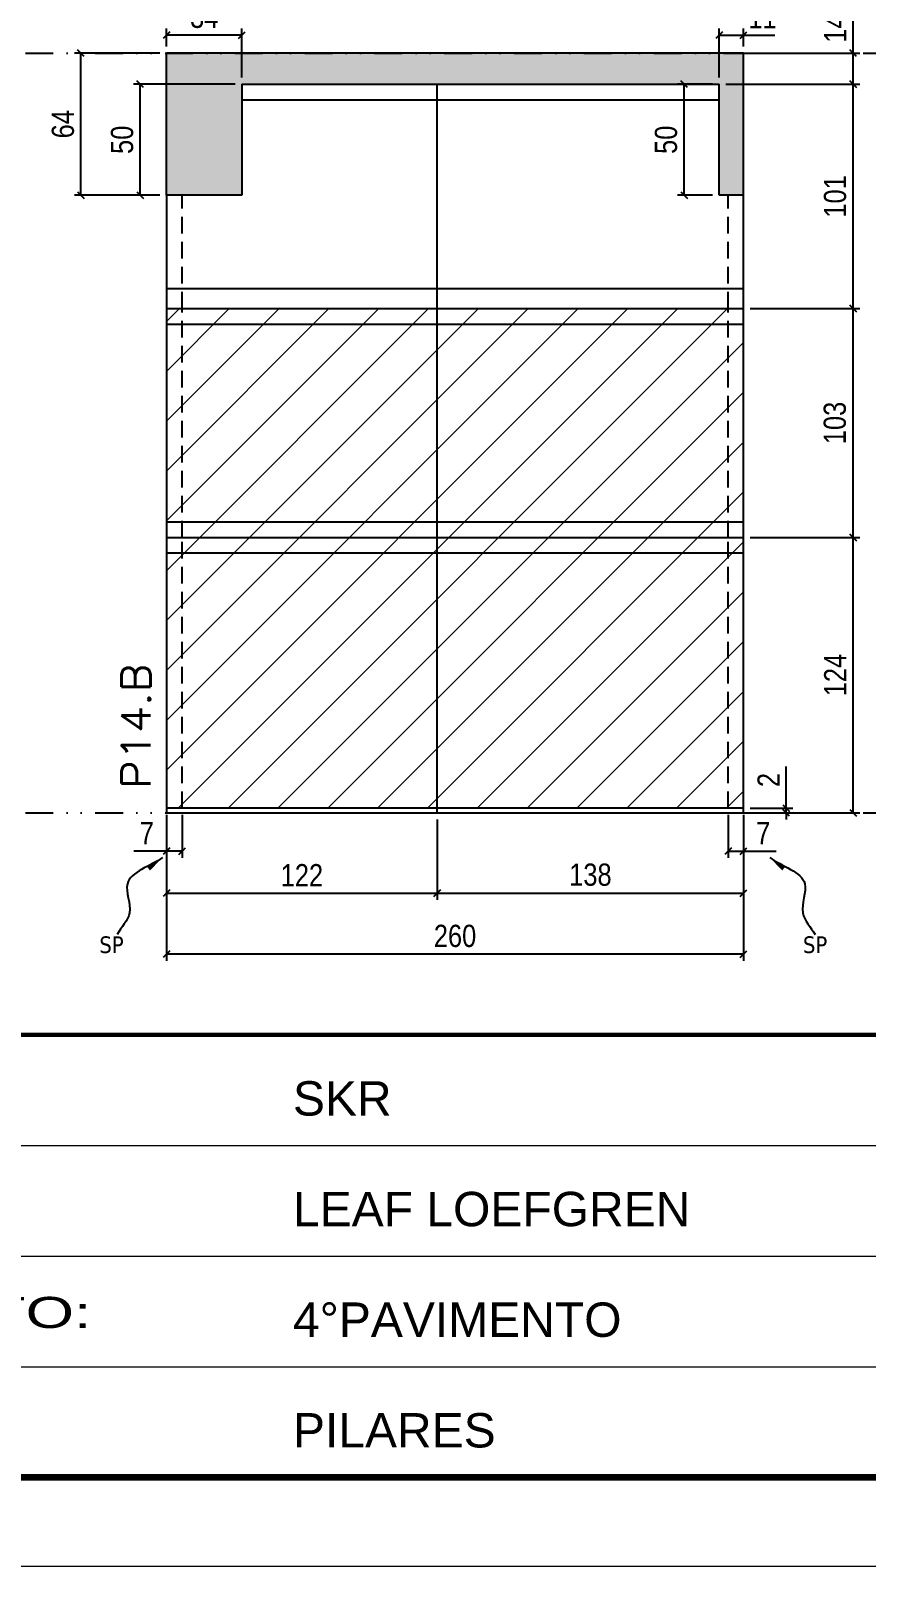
# Model space of a CAD drawing. Extents: x 14400 to 27878, y -21631 to 6985.
# Drawn here: x 19763 to 20139, y 3638 to 4329 of the extents above; entities that cross this region are included whole.
import ezdxf

# ---------------------------------------------------------------- set-up
doc = ezdxf.new("R2010")
doc.units = 0
for name, pattern in [('CONTINUO', [0]), ('DASHED', [0.75, 0.5, -0.25]), ('DIVIDE2', [0.625, 0.25, -0.125, 0, -0.125, 0, -0.125]), ('HIDDEN', [0.375, 0.25, -0.125])]:
    doc.linetypes.add(name, pattern=pattern)
for name, color, linetype in [('COTA', 241, 'Continuous'), ('Nível', 160, 'Continuous'), ('Painéis', 200, 'Continuous'), ('SARR_2.2x7', 40, 'Continuous'), ('Sarrafo de Pressão', 42, 'HIDDEN'), ('texto', 7, 'Continuous')]:
    doc.layers.add(name, color=color, linetype=linetype)
for name, color, linetype, lineweight in [('Folhas', 255, 'Continuous', 9), ('Hachura', 251, 'Continuous', 9), ('SARRAFO DE PRESSAO', 251, 'DASHED', 9), ('Texto Seção', 7, 'Continuous', 15)]:
    doc.layers.add(name, color=color, linetype=linetype, lineweight=lineweight)
doc.styles.add('ARIAL', font='arial.ttf')
doc.styles.add('COTA TECNICA', font='techl___.ttf', dxfattribs={"height": 10})
doc.styles.add('COTA TECNICA-50', font='techl___.ttf', dxfattribs={"height": 10})
doc.styles.add('REGUA-120', font='ROMANS.shx', dxfattribs={"height": 15})
doc.styles.get("Standard").update_dxf_attribs({"font": 'arial.ttf'})
doc.styles.add('Tecnologia', font='')
doc.styles.get('Tecnologia').set_extended_font_data('Forgotten Futurist')
doc.dimstyles.new('COTA PAINEL-50', dxfattribs={"dimtxt": 10, "dimasz": 3, "dimexe": 3, "dimexo": 3, "dimgap": 3, "dimtad": 1, "dimdec": 1, "dimzin": 12, "dimdsep": 46, "dimtxsty": 'COTA TECNICA-50', "dimblk1": 'OBLIQUE', "dimblk2": 'OBLIQUE', "dimsah": 1, "dimcen": 0.9, "dimclrd": 4, "dimclre": 4, "dimclrt": 240, "dimadec": 1, "dimazin": 3, "dimtfac": 1, "dimtdec": 1, "dimtmove": 0, "dimatfit": 3, "dimfxl": 1, "dimtolj": 1, "dimtzin": 12, "dimarcsym": 0})
doc.dimstyles.new('PAINEL', dxfattribs={"dimtxt": 10, "dimasz": 3, "dimexe": 3, "dimexo": 3, "dimgap": 3, "dimtad": 1, "dimdec": 1, "dimzin": 12, "dimdsep": 46, "dimtxsty": 'COTA TECNICA', "dimblk1": 'OBLIQUE', "dimblk2": 'OBLIQUE', "dimsah": 1, "dimcen": 0.9, "dimclrd": 4, "dimclre": 4, "dimclrt": 240, "dimadec": 1, "dimazin": 3, "dimtfac": 1, "dimtdec": 1, "dimtmove": 0, "dimatfit": 3, "dimfxl": 1, "dimtolj": 1, "dimtzin": 12, "dimarcsym": 0})
doc.dimstyles.get("Standard").update_dxf_attribs({"dimtxt": 0.18, "dimasz": 0.18, "dimexe": 0.18, "dimexo": 0.0625, "dimgap": 0.09, "dimtad": 0, "dimtih": 1, "dimtoh": 1, "dimdec": 4, "dimzin": 0, "dimdsep": 46, "dimtxsty": 'Standard', "dimcen": 0.09, "dimadec": 0, "dimazin": 0, "dimtfac": 1, "dimtdec": 4, "dimtofl": 0, "dimtmove": 0, "dimatfit": 3, "dimfxl": 1, "dimtolj": 1, "dimtzin": 0, "dimarcsym": 0})

# ---------------------------------------------------------------- blocks, each defined once
blk = doc.blocks.new('9999999999')
at = {"color": 30, "linetype": 'CONTINUO'}
for p, q in [((98564.56, 34379.64), (99583.98, 34379.64)), ((98564.56, 34329.83), (99487.98, 34329.83)), ((98564.56, 34280.02), (99487.98, 34280.02))]:
    blk.add_line(p, q, dxfattribs=at)
at = {"color": 30, "linetype": 'CONTINUO', "const_width": 2}
blk.add_lwpolyline([(99583.98, 34230.21), (99583.98, 34414.45, 0.414214), (99568.98, 34429.45), (98228.98, 34429.45, 0.414214), (98213.98, 34414.45), (98213.98, 34245.21, 0.414214), (98228.98, 34230.21), (99583.98, 34230.21)], format="xyb", dxfattribs=at)
at = {"layer": 'Folhas'}
blk.add_lwpolyline([(98138.98, 34190.21), (99623.98, 34190.21), (99623.98, 35240.21), (98138.98, 35240.21)], close=True, dxfattribs=at)
at = {"layer": 'Folhas', "color": 30, "const_width": 3}
blk.add_lwpolyline([(98213.98, 34230.21), (99583.98, 34230.21), (99583.98, 35200.21), (98213.98, 35200.21)], close=True, dxfattribs=at)
at = {"color": 7, "linetype": 'Continuous', "ltscale": 5, "style": 'ARIAL'}
for s, height, p in [('SKR', 15.483, (98837.68, 34393.13)), ('LEAF LOEFGREN', 15.4829, (98837.68, 34343.32)), ('4°PAVIMENTO', 15.4829, (98837.68, 34293.51)), ('PILARES', 15.483, (98837.68, 34243.7))]:
    blk.add_text(s, height=height, dxfattribs=at).set_placement(p)
at = {"layer": 'Folhas', "color": 7, "style": 'Tecnologia', "width": 1.5}
blk.add_text('PAVIMENTO:', height=14, dxfattribs=at).set_placement((98573.65, 34297.5))
blk = doc.blocks.new('_Oblique')
at = {"color": 0, "linetype": 'ByBlock', "lineweight": -2}
blk.add_line((-0.5, -0.5), (0.5, 0.5), dxfattribs=at)
blk = doc.blocks.new('*D2300')
at = {"layer": 'COTA', "color": 4, "lineweight": -2, "transparency": 16777216}
for p, q in [((19823.7, 3975.86), (19823.7, 3910.24)), ((20083.7, 3975.86), (20083.7, 3910.24)), ((20083.7, 3913.24), (19823.7, 3913.24))]:
    blk.add_line(p, q, dxfattribs=at)
at = {"layer": 'Defpoints', "color": 0, "transparency": 16777216}
for p in [(19823.7, 3978.86), (20083.7, 3978.86), (19823.7, 3913.24)]:
    blk.add_point(p, dxfattribs=at)
at = {"layer": 'COTA', "color": 4, "lineweight": -2, "transparency": 16777216, "xscale": 3, "yscale": 3, "zscale": 3, "rotation": 180}
blk.add_blockref('_Oblique', (19823.7, 3913.24), dxfattribs=at)
at = {"layer": 'COTA', "color": 4, "lineweight": -2, "transparency": 16777216, "xscale": 3, "yscale": 3, "zscale": 3}
blk.add_blockref('_Oblique', (20083.7, 3913.24), dxfattribs=at)
at = {"layer": 'COTA', "color": 240, "transparency": 16777216, "insert": (19953.7, 3921.35), "char_height": 10, "attachment_point": 5, "style": 'COTA TECNICA'}
blk.add_mtext('\\A1;260', dxfattribs=at)
blk = doc.blocks.new('*D2301')
at = {"layer": 'COTA', "color": 4, "lineweight": -2, "transparency": 16777216}
for p, q in [((20076.7, 3975.86), (20076.7, 3956.62)), ((20083.7, 3973.86), (20083.7, 3956.62)), ((20076.7, 3959.62), (20083.7, 3959.62)), ((20083.7, 3959.62), (20098.43, 3959.62))]:
    blk.add_line(p, q, dxfattribs=at)
at = {"layer": 'Defpoints', "color": 0, "transparency": 16777216}
for p in [(20076.7, 3978.86), (20083.7, 3976.86), (20083.7, 3959.62)]:
    blk.add_point(p, dxfattribs=at)
at = {"layer": 'COTA', "color": 4, "lineweight": -2, "transparency": 16777216, "xscale": 3, "yscale": 3, "zscale": 3, "rotation": 180}
blk.add_blockref('_Oblique', (20076.7, 3959.62), dxfattribs=at)
at = {"layer": 'COTA', "color": 4, "lineweight": -2, "transparency": 16777216, "xscale": 3, "yscale": 3, "zscale": 3}
blk.add_blockref('_Oblique', (20083.7, 3959.62), dxfattribs=at)
at = {"layer": 'COTA', "color": 240, "transparency": 16777216, "insert": (20092.56, 3967.69), "char_height": 10, "attachment_point": 5, "style": 'COTA TECNICA-50'}
blk.add_mtext('\\A1;7', dxfattribs=at)
blk = doc.blocks.new('*D2302')
at = {"layer": 'COTA', "color": 4, "lineweight": -2, "transparency": 16777216}
for p, q in [((19830.7, 3975.86), (19830.7, 3956.62)), ((19823.7, 3973.86), (19823.7, 3956.62)), ((19823.7, 3959.62), (19808.97, 3959.62)), ((19830.7, 3959.62), (19823.7, 3959.62))]:
    blk.add_line(p, q, dxfattribs=at)
at = {"layer": 'Defpoints', "color": 0, "transparency": 16777216}
for p in [(19823.7, 3976.86), (19830.7, 3978.86), (19823.7, 3959.62)]:
    blk.add_point(p, dxfattribs=at)
at = {"layer": 'COTA', "color": 4, "lineweight": -2, "transparency": 16777216, "xscale": 3, "yscale": 3, "zscale": 3, "rotation": 180}
blk.add_blockref('_Oblique', (19823.7, 3959.62), dxfattribs=at)
at = {"layer": 'COTA', "color": 4, "lineweight": -2, "transparency": 16777216, "xscale": 3, "yscale": 3, "zscale": 3}
blk.add_blockref('_Oblique', (19830.7, 3959.62), dxfattribs=at)
at = {"layer": 'COTA', "color": 240, "transparency": 16777216, "insert": (19814.83, 3967.69), "char_height": 10, "attachment_point": 5, "style": 'COTA TECNICA-50'}
blk.add_mtext('\\A1;7', dxfattribs=at)
blk = doc.blocks.new('*D2303')
at = {"layer": 'COTA', "color": 4, "lineweight": -2, "transparency": 16777216}
for p, q in [((20102.96, 3978.86), (20102.96, 3997.66)), ((20086.7, 3978.86), (20105.96, 3978.86)), ((20086.7, 3976.86), (20105.96, 3976.86)), ((20102.96, 3976.86), (20102.96, 3978.86)), ((20102.96, 3976.86), (20102.96, 3973.86))]:
    blk.add_line(p, q, dxfattribs=at)
at = {"layer": 'Defpoints', "color": 0, "transparency": 16777216}
for p in [(20083.7, 3978.86), (20083.7, 3976.86), (20102.96, 3976.86)]:
    blk.add_point(p, dxfattribs=at)
at = {"layer": 'COTA', "color": 4, "lineweight": -2, "transparency": 16777216, "xscale": 3, "yscale": 3, "zscale": 3}
for p, rotation in [((20102.96, 3978.86), 270), ((20102.96, 3976.86), 90)]:
    blk.add_blockref('_Oblique', p, dxfattribs=dict(at, rotation=rotation))
at = {"layer": 'COTA', "color": 240, "transparency": 16777216, "insert": (20094.96, 3991.61), "char_height": 10, "attachment_point": 5, "rotation": 90, "style": 'COTA TECNICA-50'}
blk.add_mtext('\\A1;2', dxfattribs=at)
blk = doc.blocks.new('*D2304')
at = {"layer": 'COTA', "color": 4, "lineweight": -2, "transparency": 16777216}
for p, q in [((20133.06, 4318.86), (20133.06, 4337.98)), ((20086.7, 4318.86), (20136.06, 4318.86)), ((20133.06, 4304.86), (20133.06, 4318.86)), ((20075.7, 4304.86), (20136.06, 4304.86))]:
    blk.add_line(p, q, dxfattribs=at)
at = {"layer": 'Defpoints', "color": 0, "transparency": 16777216}
for p in [(20083.7, 4318.86), (20133.06, 4318.86), (20072.7, 4304.86)]:
    blk.add_point(p, dxfattribs=at)
at = {"layer": 'COTA', "color": 4, "lineweight": -2, "transparency": 16777216, "xscale": 3, "yscale": 3, "zscale": 3}
for p, rotation in [((20133.06, 4318.86), 90), ((20133.06, 4304.86), 270)]:
    blk.add_blockref('_Oblique', p, dxfattribs=dict(at, rotation=rotation))
at = {"layer": 'COTA', "color": 240, "transparency": 16777216, "insert": (20124.99, 4329.92), "char_height": 10, "attachment_point": 5, "rotation": 90, "style": 'COTA TECNICA-50'}
blk.add_mtext('\\A1;14', dxfattribs=at)
blk = doc.blocks.new('*D2305')
at = {"layer": 'COTA', "color": 4, "lineweight": -2, "transparency": 16777216}
for p, q in [((20086.7, 4203.86), (20136.06, 4203.86)), ((20133.06, 4100.86), (20133.06, 4203.86)), ((20086.7, 4100.86), (20136.06, 4100.86))]:
    blk.add_line(p, q, dxfattribs=at)
at = {"layer": 'Defpoints', "color": 0, "transparency": 16777216}
for p in [(20083.7, 4203.86), (20133.06, 4203.86), (20083.7, 4100.86)]:
    blk.add_point(p, dxfattribs=at)
at = {"layer": 'COTA', "color": 4, "lineweight": -2, "transparency": 16777216, "xscale": 3, "yscale": 3, "zscale": 3}
for p, rotation in [((20133.06, 4203.86), 90), ((20133.06, 4100.86), 270)]:
    blk.add_blockref('_Oblique', p, dxfattribs=dict(at, rotation=rotation))
at = {"layer": 'COTA', "color": 240, "transparency": 16777216, "insert": (20124.85, 4152.36), "char_height": 10, "attachment_point": 5, "rotation": 90, "style": 'COTA TECNICA-50'}
blk.add_mtext('\\A1;103', dxfattribs=at)
blk = doc.blocks.new('*D2306')
at = {"layer": 'COTA', "color": 4, "linetype": 'ByBlock', "lineweight": -2, "transparency": 16777216}
for p, q in [((20086.7, 4100.86), (20136.06, 4100.86)), ((20133.06, 3976.86), (20133.06, 4100.86)), ((20086.7, 3976.86), (20136.06, 3976.86))]:
    blk.add_line(p, q, dxfattribs=at)
at = {"layer": 'Defpoints', "color": 0, "linetype": 'ByBlock', "transparency": 16777216}
for p in [(20083.7, 4100.86), (20133.06, 4100.86), (20083.7, 3976.86)]:
    blk.add_point(p, dxfattribs=at)
at = {"layer": 'COTA', "color": 4, "linetype": 'ByBlock', "lineweight": -2, "transparency": 16777216, "xscale": 3, "yscale": 3, "zscale": 3}
for p, rotation in [((20133.06, 4100.86), 90), ((20133.06, 3976.86), 270)]:
    blk.add_blockref('_Oblique', p, dxfattribs=dict(at, rotation=rotation))
at = {"layer": 'COTA', "color": 240, "linetype": 'ByBlock', "transparency": 16777216, "insert": (20124.99, 4038.86), "char_height": 10, "attachment_point": 5, "rotation": 90, "style": 'COTA TECNICA'}
blk.add_mtext('\\A1;124', dxfattribs=at)
blk = doc.blocks.new('*D2307')
at = {"layer": 'COTA', "color": 4, "linetype": 'ByBlock', "lineweight": -2, "transparency": 16777216}
for p, q in [((20086.7, 4100.86), (20136.06, 4100.86)), ((20133.06, 3976.86), (20133.06, 4100.86)), ((20086.7, 3976.86), (20136.06, 3976.86))]:
    blk.add_line(p, q, dxfattribs=at)
at = {"layer": 'Defpoints', "color": 0, "linetype": 'ByBlock', "transparency": 16777216}
for p in [(20083.7, 4100.86), (20133.06, 4100.86), (20083.7, 3976.86)]:
    blk.add_point(p, dxfattribs=at)
at = {"layer": 'COTA', "color": 4, "linetype": 'ByBlock', "lineweight": -2, "transparency": 16777216, "xscale": 3, "yscale": 3, "zscale": 3}
for p, rotation in [((20133.06, 4100.86), 90), ((20133.06, 3976.86), 270)]:
    blk.add_blockref('_Oblique', p, dxfattribs=dict(at, rotation=rotation))
at = {"layer": 'COTA', "color": 240, "linetype": 'ByBlock', "transparency": 16777216, "insert": (20124.99, 4038.86), "char_height": 10, "attachment_point": 5, "rotation": 90, "style": 'COTA TECNICA'}
blk.add_mtext('\\A1;124', dxfattribs=at)
blk = doc.blocks.new('*D2308')
at = {"layer": 'COTA', "color": 4, "lineweight": -2, "transparency": 16777216}
for p, q in [((19945.7, 3973.86), (19945.7, 3937.68)), ((20083.7, 3973.86), (20083.7, 3937.68)), ((19945.7, 3940.68), (20083.7, 3940.68))]:
    blk.add_line(p, q, dxfattribs=at)
at = {"layer": 'Defpoints', "color": 0, "transparency": 16777216}
for p in [(19945.7, 3976.86), (20083.7, 3976.86), (20083.7, 3940.68)]:
    blk.add_point(p, dxfattribs=at)
at = {"layer": 'COTA', "color": 4, "lineweight": -2, "transparency": 16777216, "xscale": 3, "yscale": 3, "zscale": 3, "rotation": 180}
blk.add_blockref('_Oblique', (19945.7, 3940.68), dxfattribs=at)
at = {"layer": 'COTA', "color": 4, "lineweight": -2, "transparency": 16777216, "xscale": 3, "yscale": 3, "zscale": 3}
blk.add_blockref('_Oblique', (20083.7, 3940.68), dxfattribs=at)
at = {"layer": 'COTA', "color": 240, "transparency": 16777216, "insert": (20014.7, 3948.92), "char_height": 10, "attachment_point": 5, "style": 'COTA TECNICA'}
blk.add_mtext('\\A1;138', dxfattribs=at)
blk = doc.blocks.new('*D2309')
at = {"layer": 'COTA', "color": 4, "lineweight": -2, "transparency": 16777216}
for p, q in [((19823.7, 3973.86), (19823.7, 3937.68)), ((19945.7, 3973.86), (19945.7, 3937.68)), ((19823.7, 3940.68), (19945.7, 3940.68))]:
    blk.add_line(p, q, dxfattribs=at)
at = {"layer": 'Defpoints', "color": 0, "transparency": 16777216}
for p in [(19823.7, 3976.86), (19945.7, 3976.86), (19945.7, 3940.68)]:
    blk.add_point(p, dxfattribs=at)
at = {"layer": 'COTA', "color": 4, "lineweight": -2, "transparency": 16777216, "xscale": 3, "yscale": 3, "zscale": 3, "rotation": 180}
blk.add_blockref('_Oblique', (19823.7, 3940.68), dxfattribs=at)
at = {"layer": 'COTA', "color": 4, "lineweight": -2, "transparency": 16777216, "xscale": 3, "yscale": 3, "zscale": 3}
blk.add_blockref('_Oblique', (19945.7, 3940.68), dxfattribs=at)
at = {"layer": 'COTA', "color": 240, "transparency": 16777216, "insert": (19884.7, 3948.74), "char_height": 10, "attachment_point": 5, "style": 'COTA TECNICA'}
blk.add_mtext('\\A1;122', dxfattribs=at)
blk = doc.blocks.new('*D2310')
at = {"layer": 'COTA', "color": 4, "lineweight": -2, "transparency": 16777216}
for p, q in [((20075.7, 4304.86), (20136.06, 4304.86)), ((20133.06, 4203.86), (20133.06, 4304.86)), ((20086.7, 4203.86), (20136.06, 4203.86))]:
    blk.add_line(p, q, dxfattribs=at)
at = {"layer": 'Defpoints', "color": 0, "transparency": 16777216}
for p in [(20072.7, 4304.86), (20133.06, 4304.86), (20083.7, 4203.86)]:
    blk.add_point(p, dxfattribs=at)
at = {"layer": 'COTA', "color": 4, "lineweight": -2, "transparency": 16777216, "xscale": 3, "yscale": 3, "zscale": 3}
for p, rotation in [((20133.06, 4304.86), 90), ((20133.06, 4203.86), 270)]:
    blk.add_blockref('_Oblique', p, dxfattribs=dict(at, rotation=rotation))
at = {"layer": 'COTA', "color": 240, "transparency": 16777216, "insert": (20124.96, 4254.36), "char_height": 10, "attachment_point": 5, "rotation": 90, "style": 'COTA TECNICA'}
blk.add_mtext('\\A1;101', dxfattribs=at)
blk = doc.blocks.new('*D2311')
at = {"layer": 'COTA', "color": 4, "lineweight": -2, "transparency": 16777216}
for p, q in [((19823.7, 4321.86), (19823.7, 4329.94)), ((19857.7, 4307.86), (19857.7, 4329.94)), ((19857.7, 4326.94), (19823.7, 4326.94))]:
    blk.add_line(p, q, dxfattribs=at)
at = {"layer": 'Defpoints', "color": 0, "transparency": 16777216}
for p in [(19823.7, 4326.94), (19823.7, 4318.86), (19857.7, 4304.86)]:
    blk.add_point(p, dxfattribs=at)
at = {"layer": 'COTA', "color": 4, "lineweight": -2, "transparency": 16777216, "xscale": 3, "yscale": 3, "zscale": 3, "rotation": 180}
blk.add_blockref('_Oblique', (19823.7, 4326.94), dxfattribs=at)
at = {"layer": 'COTA', "color": 4, "lineweight": -2, "transparency": 16777216, "xscale": 3, "yscale": 3, "zscale": 3}
blk.add_blockref('_Oblique', (19857.7, 4326.94), dxfattribs=at)
at = {"layer": 'COTA', "color": 240, "transparency": 16777216, "insert": (19840.7, 4335.16), "char_height": 10, "attachment_point": 5, "style": 'COTA TECNICA'}
blk.add_mtext('\\A1;34', dxfattribs=at)
blk = doc.blocks.new('*D2312')
at = {"layer": 'COTA', "color": 4, "lineweight": -2, "transparency": 16777216}
for p, q in [((20072.7, 4307.86), (20072.7, 4329.94)), ((20083.7, 4321.86), (20083.7, 4329.94)), ((20072.7, 4326.94), (20083.7, 4326.94)), ((20083.7, 4326.94), (20097.79, 4326.94))]:
    blk.add_line(p, q, dxfattribs=at)
at = {"layer": 'Defpoints', "color": 0, "transparency": 16777216}
for p in [(20083.7, 4326.94), (20083.7, 4318.86), (20072.7, 4304.86)]:
    blk.add_point(p, dxfattribs=at)
at = {"layer": 'COTA', "color": 4, "lineweight": -2, "transparency": 16777216, "xscale": 3, "yscale": 3, "zscale": 3, "rotation": 180}
blk.add_blockref('_Oblique', (20072.7, 4326.94), dxfattribs=at)
at = {"layer": 'COTA', "color": 4, "lineweight": -2, "transparency": 16777216, "xscale": 3, "yscale": 3, "zscale": 3}
blk.add_blockref('_Oblique', (20083.7, 4326.94), dxfattribs=at)
at = {"layer": 'COTA', "color": 240, "transparency": 16777216, "insert": (20092.24, 4335), "char_height": 10, "attachment_point": 5, "style": 'COTA TECNICA'}
blk.add_mtext('\\A1;11', dxfattribs=at)
blk = doc.blocks.new('*D2313')
at = {"layer": 'COTA', "color": 4, "lineweight": -2, "transparency": 16777216}
for p, q in [((19854.7, 4304.86), (19808.84, 4304.86)), ((19811.84, 4254.86), (19811.84, 4304.86)), ((19820.7, 4254.86), (19808.84, 4254.86))]:
    blk.add_line(p, q, dxfattribs=at)
at = {"layer": 'Defpoints', "color": 0, "transparency": 16777216}
for p in [(19811.84, 4304.86), (19857.7, 4304.86), (19823.7, 4254.86)]:
    blk.add_point(p, dxfattribs=at)
at = {"layer": 'COTA', "color": 4, "lineweight": -2, "transparency": 16777216, "xscale": 3, "yscale": 3, "zscale": 3}
for p, rotation in [((19811.84, 4304.86), 90), ((19811.84, 4254.86), 270)]:
    blk.add_blockref('_Oblique', p, dxfattribs=dict(at, rotation=rotation))
at = {"layer": 'COTA', "color": 240, "transparency": 16777216, "insert": (19803.73, 4279.86), "char_height": 10, "attachment_point": 5, "rotation": 90, "style": 'COTA TECNICA'}
blk.add_mtext('\\A1;50', dxfattribs=at)
blk = doc.blocks.new('*D2314')
at = {"layer": 'COTA', "color": 4, "lineweight": -2, "transparency": 16777216}
for p, q in [((20069.7, 4304.86), (20053.9, 4304.86)), ((20056.9, 4254.86), (20056.9, 4304.86)), ((20069.7, 4254.86), (20053.9, 4254.86))]:
    blk.add_line(p, q, dxfattribs=at)
at = {"layer": 'Defpoints', "color": 0, "transparency": 16777216}
for p in [(20056.9, 4304.86), (20072.7, 4304.86), (20072.7, 4254.86)]:
    blk.add_point(p, dxfattribs=at)
at = {"layer": 'COTA', "color": 4, "lineweight": -2, "transparency": 16777216, "xscale": 3, "yscale": 3, "zscale": 3}
for p, rotation in [((20056.9, 4304.86), 90), ((20056.9, 4254.86), 270)]:
    blk.add_blockref('_Oblique', p, dxfattribs=dict(at, rotation=rotation))
at = {"layer": 'COTA', "color": 240, "transparency": 16777216, "insert": (20048.79, 4279.86), "char_height": 10, "attachment_point": 5, "rotation": 90, "style": 'COTA TECNICA'}
blk.add_mtext('\\A1;50', dxfattribs=at)
blk = doc.blocks.new('*D4416')
at = {"layer": 'COTA', "color": 4, "lineweight": -2, "transparency": 16777216}
for p, q in [((19820.7, 4318.86), (19782.17, 4318.86)), ((19785.17, 4254.86), (19785.17, 4318.86)), ((19820.7, 4254.86), (19782.17, 4254.86))]:
    blk.add_line(p, q, dxfattribs=at)
at = {"layer": 'Defpoints', "color": 0, "transparency": 16777216}
for p in [(19785.17, 4318.86), (19823.7, 4318.86), (19823.7, 4254.86)]:
    blk.add_point(p, dxfattribs=at)
at = {"layer": 'COTA', "color": 4, "lineweight": -2, "transparency": 16777216, "xscale": 3, "yscale": 3, "zscale": 3}
for p, rotation in [((19785.17, 4318.86), 90), ((19785.17, 4254.86), 270)]:
    blk.add_blockref('_Oblique', p, dxfattribs=dict(at, rotation=rotation))
at = {"layer": 'COTA', "color": 240, "transparency": 16777216, "insert": (19777.07, 4286.86), "char_height": 10, "attachment_point": 5, "rotation": 90, "style": 'COTA TECNICA'}
blk.add_mtext('\\A1;64', dxfattribs=at)

msp = doc.modelspace()

# ---------------------------------------------------------------- hatches: boundary and pattern name
at = {"layer": 'COTA'}
h = msp.add_hatch(dxfattribs=at)
h.set_pattern_fill('AR-CONC', color=256, scale=0.03)
h.set_pattern_definition([(50, (451.1795, 0), (5.4655401, -0.4781726), [0.5715, -6.2865]), (355, (451.1795, 0), (-1.0573026, 5.7317054), [0.4572, -5.0292175]), (100.451445, (451.635, -0.04), (4.4082374, 5.2535326), [0.4857003, -5.3427073]), (46.1842, (451.1795, 1.524), (8.1323712, -1.2612698), [0.85725, -9.42975]), (96.635558, (451.857, 1.419), (7.122124, 7.4227837), [0.7285507, -8.0140682]), (351.18415, (451.1795, 1.524), (7.122124, 7.4227837), [0.685799, -7.543792]), (21, (451.9415, 1.143), (4.5484317, -3.0679559), [0.5715, -6.2865]), (326, (451.9415, 1.143), (1.8540609, 5.525639), [0.4572, -5.0292]), (71.451445, (452.3205, 0.8873), (6.4024926, 2.457683), [0.4857003, -5.3426981]), (37.5, (451.1795, 0), (0.0926581, 2.53665117), [0, -4.96824, 0, -5.1054, 0, -5.04825]), (7.5, (451.1795, 0), (2.00458988, 3.00541724), [0, -2.91084, 0, -4.85394, 0, -1.92405]), (327.5, (449.4802, 0), (4.06771786, -0.17186232), [0, -1.905, 0, -5.9436, 0, -7.8867]), (317.5, (448.7182, 0), (4.44387544, 0.7627947), [0, -2.4765, 0, -3.94716, 0, -5.6007])])
h.paths.add_polyline_path([(20072.7, 4254.86), (20083.7, 4254.86), (20083.7, 4318.86), (19823.7, 4318.86), (19823.7, 4254.86), (19857.7, 4254.86), (19857.7, 4304.86), (20072.7, 4304.86)])
at = {"layer": 'Hachura'}
h = msp.add_hatch(dxfattribs=at)
h.set_pattern_fill('ANSI31', color=256, scale=5)
h.paths.add_polyline_path([(19372.52, 4203.86), (19372.52, 4100.86), (19494.52, 4100.86), (19494.52, 4203.86)])
h.paths.add_polyline_path([(19494.52, 4100.86), (19372.52, 4100.86), (19372.52, 3978.86), (19494.52, 3978.86)])
h.paths.add_polyline_path([(19494.52, 4100.86), (19494.52, 3978.86), (19632.52, 3978.86), (19632.52, 4100.86)])
h.paths.add_polyline_path([(19632.52, 4100.86), (19632.52, 4203.86), (19494.52, 4203.86), (19494.52, 4100.86)])
h.paths.add_polyline_path([(19823.7, 4203.86), (19823.7, 4100.86), (19945.7, 4100.86), (19945.7, 4203.86)])
h.paths.add_polyline_path([(20083.7, 4100.86), (20083.7, 4203.86), (19945.7, 4203.86), (19945.7, 4100.86)])
h.paths.add_polyline_path([(19945.7, 4100.86), (19945.7, 3978.86), (20083.7, 3978.86), (20083.7, 4100.86)])
h.paths.add_polyline_path([(19823.7, 3978.86), (19945.7, 3978.86), (19945.7, 4100.86), (19823.7, 4100.86)])
h.paths.add_polyline_path([(20275.46, 3978.86), (20294.46, 3978.86), (20294.46, 4102.86), (20275.46, 4102.86)])
h.paths.add_polyline_path([(20275.46, 4102.86), (20294.46, 4102.86), (20294.46, 4219.86), (20275.46, 4219.86)])
h.paths.add_polyline_path([(20460.69, 4102.86), (20479.69, 4102.86), (20479.69, 4254.86), (20460.69, 4254.86)])
h.paths.add_polyline_path([(20460.69, 3978.86), (20479.69, 3978.86), (20479.69, 4102.86), (20460.69, 4102.86)])

# ---------------------------------------------------------------- linework, layer by layer
at = {"layer": 'COTA', "linetype": 'ByBlock'}
for p, q in [((20083.7, 4318.86), (19823.7, 4318.86)), ((19823.7, 4254.86), (19823.7, 4318.86)), ((20083.7, 4254.86), (20083.7, 4318.86))]:
    msp.add_line(p, q, dxfattribs=at)
at = {"layer": 'Nível', "color": 4, "linetype": 'DIVIDE2', "ltscale": 50}
for p, q in [((19256.97, 4318.86), (20626.97, 4318.86)), ((19256.97, 3976.86), (20626.97, 3976.86))]:
    msp.add_line(p, q, dxfattribs=at)
at = {"layer": 'Painéis'}
for p, q in [((19857.7, 4304.86), (20072.7, 4304.86)), ((19857.7, 4304.86), (19857.7, 4254.86)), ((19945.7, 3976.86), (19945.7, 4304.86)), ((20072.7, 4254.86), (20072.7, 4304.86)), ((19823.7, 4254.86), (19823.7, 3978.86)), ((19857.7, 4254.86), (19823.7, 4254.86)), ((20083.7, 4254.86), (20072.7, 4254.86)), ((20083.7, 3978.86), (20083.7, 4254.86)), ((19823.7, 4203.86), (20083.7, 4203.86)), ((19823.7, 4100.86), (20083.7, 4100.86))]:
    msp.add_line(p, q, dxfattribs=at)
msp.add_lwpolyline([(20083.7, 3978.86), (19823.7, 3978.86), (19823.7, 3976.86), (20083.7, 3976.86)], close=True, dxfattribs=at)
at = {"layer": 'SARR_2.2x7'}
for p, q in [((19857.7, 4297.86), (20072.7, 4297.86)), ((19823.7, 4212.86), (20083.7, 4212.86)), ((19823.7, 4196.86), (20083.7, 4196.86)), ((19823.7, 4107.86), (20083.7, 4107.86)), ((19823.7, 4093.86), (20083.7, 4093.86))]:
    msp.add_line(p, q, dxfattribs=at)
at = {"layer": 'Sarrafo de Pressão', "ltscale": 30}
for p, q in [((19830.7, 4203.86), (19830.7, 4254.86)), ((20076.7, 4203.86), (20076.7, 4254.86)), ((19830.7, 4100.86), (19830.7, 4203.86)), ((20076.7, 4100.86), (20076.7, 4203.86)), ((19830.7, 3978.86), (19830.7, 4100.86)), ((20076.7, 3978.86), (20076.7, 4100.86))]:
    msp.add_line(p, q, dxfattribs=at)

# ---------------------------------------------------------------- block references
at = {"layer": 'SARRAFO DE PRESSAO', "color": 6, "linetype": 'ByBlock'}
msp.add_blockref('9999999999', (-78957.01, -30552.63), dxfattribs=at)

# ---------------------------------------------------------------- texts
at = {"layer": 'texto', "color": 0, "char_height": 7.5, "attachment_point": 5}
for insert in [(19798.92, 3917.37), (20115.94, 3917.37)]:
    msp.add_mtext('{\\fTahoma|b0|i0|c0|p34;\\C4;SP}', dxfattribs=dict(at, insert=insert))
at = {"layer": 'Texto Seção', "style": 'REGUA-120', "width": 1.1}
msp.add_text('P14.B', height=13, rotation=90, dxfattribs=at).set_placement((19816.45, 3987.62))

# ---------------------------------------------------------------- dimensions: what is measured, and where the dimension line sits
at = {"layer": 'COTA'}
for base, p1, p2, dimstyle, picture, middle in [((19823.7, 4326.94), (19857.7, 4304.86), (19823.7, 4318.86), 'PAINEL', '*D2311', (19840.7, 4335.16)), ((20083.7, 4326.94), (20072.7, 4304.86), (20083.7, 4318.86), 'PAINEL', '*D2312', (20092.24, 4335)), ((19945.7, 3940.68), (19823.7, 3976.86), (19945.7, 3976.86), 'PAINEL', '*D2309', (19884.7, 3948.74)), ((20083.7, 3959.62), (20076.7, 3978.86), (20083.7, 3976.86), 'COTA PAINEL-50', '*D2301', (20092.56, 3967.69))]:
    dim = msp.add_linear_dim(base=base, p1=p1, p2=p2, dimstyle=dimstyle, dxfattribs=at)
    dim.commit()
    dim.dimension.update_dxf_attribs({"geometry": picture, "text_midpoint": middle})
for base, p1, p2, angle, dimstyle, picture, middle in [((20133.06, 4318.86), (20072.7, 4304.86), (20083.7, 4318.86), 90, 'COTA PAINEL-50', '*D2304', (20124.99, 4329.92)), ((19785.17, 4318.86), (19823.7, 4254.86), (19823.7, 4318.86), 90, 'PAINEL', '*D4416', (19777.07, 4286.86)), ((19811.84, 4304.86), (19823.7, 4254.86), (19857.7, 4304.86), 90, 'PAINEL', '*D2313', (19803.73, 4279.86)), ((20056.9, 4304.86), (20072.7, 4254.86), (20072.7, 4304.86), 90, 'PAINEL', '*D2314', (20048.79, 4279.86)), ((20133.06, 4304.86), (20083.7, 4203.86), (20072.7, 4304.86), 90, 'PAINEL', '*D2310', (20124.96, 4254.36)), ((19823.7, 3959.62), (19830.7, 3978.86), (19823.7, 3976.86), 180, 'COTA PAINEL-50', '*D2302', (19814.83, 3967.69))]:
    dim = msp.add_linear_dim(base=base, p1=p1, p2=p2, angle=angle, dimstyle=dimstyle, dxfattribs=at)
    dim.commit()
    dim.dimension.update_dxf_attribs({"geometry": picture, "text_midpoint": middle})
for base, p1, p2, picture, middle in [((20133.06, 4203.86), (20083.7, 4100.86), (20083.7, 4203.86), '*D2305', (20133.06, 4152.36)), ((20102.96, 3976.86), (20083.7, 3978.86), (20083.7, 3976.86), '*D2303', (20102.96, 3991.61))]:
    dim = msp.add_linear_dim(base=base, p1=p1, p2=p2, angle=90, dimstyle='COTA PAINEL-50', dxfattribs=at)
    dim.commit()
    dim.dimension.update_dxf_attribs({"geometry": picture, "text_midpoint": middle, "dimtype": 160})
at = {"layer": 'COTA', "linetype": 'ByBlock'}
for picture in ['*D2306', '*D2307']:
    dim = msp.add_aligned_dim(p1=(20083.7, 3976.86), p2=(20083.7, 4100.86), distance=-49.37, dimstyle='PAINEL', dxfattribs=at)
    dim.commit()
    dim.dimension.update_dxf_attribs({"geometry": picture, "text_midpoint": (20124.99, 4038.86)})
at = {"layer": 'COTA'}
dim = msp.add_linear_dim(base=(19823.7, 3913.24), p1=(20083.7, 3978.86), p2=(19823.7, 3978.86), angle=180, dimstyle='PAINEL', override={"dimarcsym": 2}, dxfattribs=at)
dim.commit()
dim.dimension.update_dxf_attribs({"geometry": '*D2300', "text_midpoint": (19953.7, 3921.35)})
dim = msp.add_linear_dim(base=(20083.7, 3940.68), p1=(19945.7, 3976.86), p2=(20083.7, 3976.86), dimstyle='PAINEL', override={"dimtmove": 1}, dxfattribs=at)
dim.commit()
dim.dimension.update_dxf_attribs({"geometry": '*D2308', "text_midpoint": (20014.7, 3948.92)})

# ---------------------------------------------------------------- leaders
at = {"layer": 'COTA', "path_type": 1}
for points in [[(19821.87, 3956.68), (19806.08, 3944.84), (19807.01, 3931.84), (19801.46, 3922.06)], [(20095.53, 3956.68), (20111.31, 3944.84), (20110.39, 3931.84), (20115.94, 3922.06)]]:
    msp.add_leader(points, dimstyle='Standard', override={"dimasz": 8}, dxfattribs=at)

doc.saveas('drawing.dxf')
